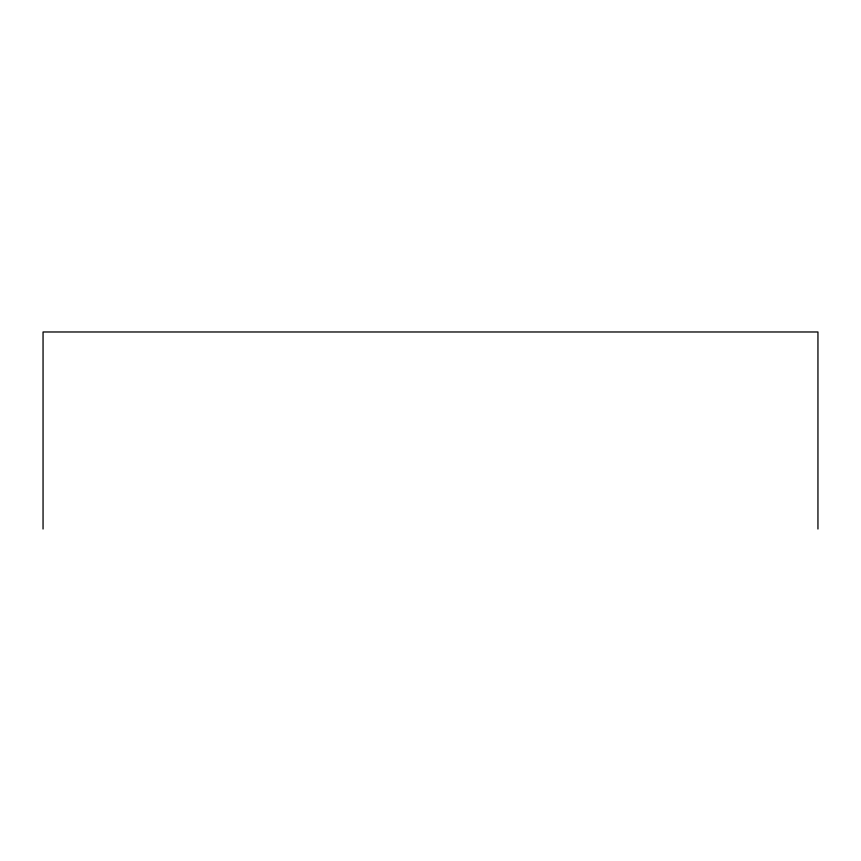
<?xml version="1.0" encoding="UTF-8"?>
<svg xmlns="http://www.w3.org/2000/svg" width="861" height="861" viewBox="0 0 861 861"><rect width="100%" height="100%" fill="white"/><g stroke="black" fill="none" stroke-linecap="round" stroke-linejoin="round"><path stroke-width="1.29" d="M817.95 529.02L817.95 331.98L43.05 331.98L43.05 529.02"/></g></svg>
